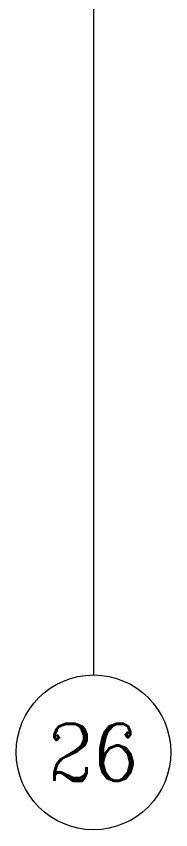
# Model space of a CAD drawing. Extents: x -129922 to 1190196, y -520662 to 139923.
# Drawn here: x 939671 to 940471, y -442965 to -438761 of the extents above; entities that cross this region are included whole.
import ezdxf
from ezdxf.enums import TextEntityAlignment as Align

# ---------------------------------------------------------------- set-up
doc = ezdxf.new("R2010")
doc.units = 0
doc.header["$LTSCALE"] = 1000
doc.header["$MEASUREMENT"] = 0
for name, color, linetype, lineweight in [('A-标注-轴号', 3, 'Continuous', 15), ('A-标注-轴号文字', 7, 'Continuous', 15), ('S-板-文字', 7, 'Continuous', 20)]:
    doc.layers.add(name, color=color, linetype=linetype, lineweight=lineweight)
doc.styles.add('_TCH_AXIS', font='COMPLEX.shx', dxfattribs={"bigfont": 'hztxt.shx'})
doc.styles.add('COMPLEX', font='COMPLEX')

# ---------------------------------------------------------------- blocks, each defined once
blk = doc.blocks.new('_AXISO')
blk.add_circle((0, 0), 0.5)
at = {"layer": 'S-板-文字', "style": 'COMPLEX', "width": 1.041667}
blk.add_attdef('A', text='', height=0.56, dxfattribs=at).set_placement((-0.25, -0.28), (0.25, -0.28), align=Align.FIT)
blk = doc.blocks.new('ZHOUWANG3')
at = {"layer": 'A-标注-轴号'}
blk.add_line((129751.8, 226833.6), (129751.8, 222833.6), dxfattribs=at)
ref = blk.add_blockref('_AXISO', (129751.8, 222433.6), dxfattribs=dict(at, xscale=800, yscale=800, zscale=800))
ref.add_attrib('A', '26', dxfattribs={"layer": 'A-标注-轴号文字', "height": 294.28, "style": '_TCH_AXIS'}).set_placement((129513.5, 222286.5), (129990, 222286.5), align=Align.FIT)

msp = doc.modelspace()

# ---------------------------------------------------------------- block references
msp.add_blockref('ZHOUWANG3', (810318.8, -664999))

doc.saveas('drawing.dxf')
